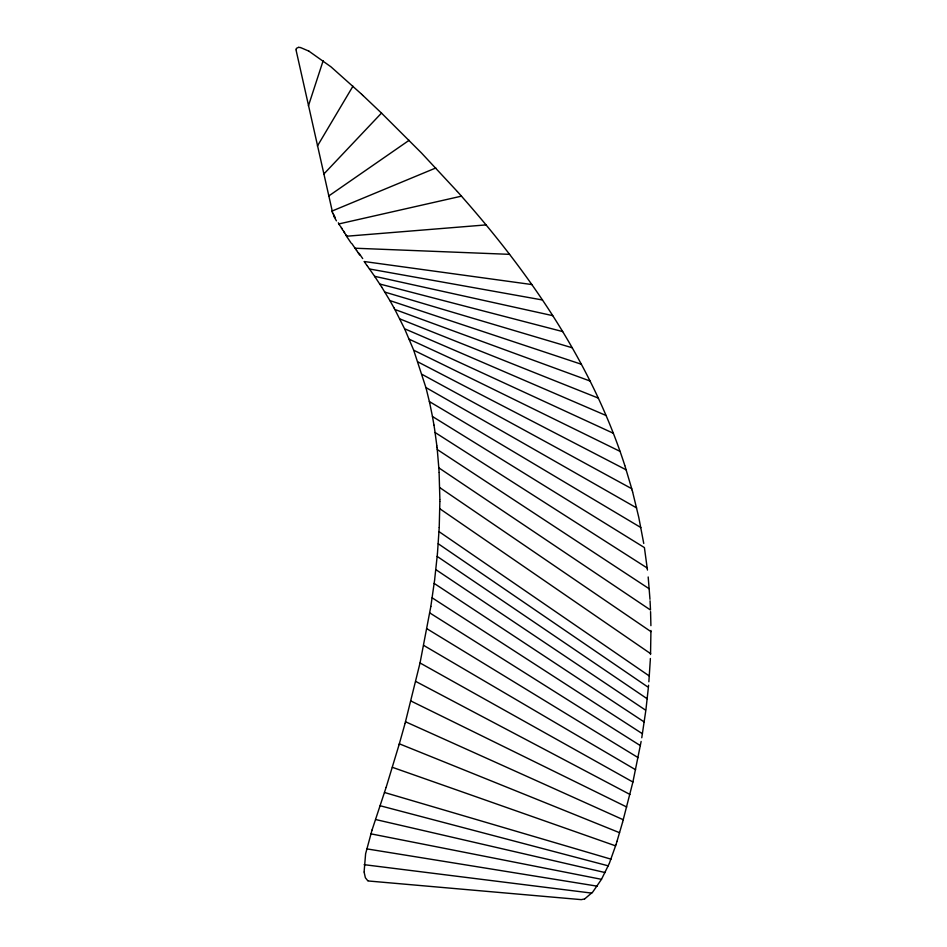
<?xml version="1.0" encoding="UTF-8"?>
<svg xmlns="http://www.w3.org/2000/svg" width="947" height="947" viewBox="0 0 947 947"><rect width="100%" height="100%" fill="white"/><g stroke="black" fill="none" stroke-linecap="round" stroke-linejoin="round"><path stroke-width="1.42" d="M439.87 501.212L439.87 499.673M439.87 501.531L439.219 527.443M296.056 50.061L332.504 212.246M650.553 653.714L650.944 630.477M650.542 653.821L650.518 654.519M650.352 658.496L650.293 659.799M439.207 527.633L437.443 553.604M650.258 660.675L648.861 681.781M372.041 830.034L365.613 853.732L364.11 871.867M437.419 553.877L434.626 579.848M648.565 685.214L648.375 687.368L438.236 543.756M648.293 688.232L645.949 709.492M296.08 49.575L296.34 48.605M434.59 580.18L430.849 606.376M430.838 606.459L420.042 662.947L405.079 723.342M641.77 737.76L645.842 710.333L435.845 569.62M641.131 741.442L632.904 782.021L622.581 822.245M405.032 723.532L399.101 744.626M622.546 822.351L617.065 841.09M399.042 744.827L386.151 787.3M616.994 841.338L616.604 842.617M616.497 842.96L616.024 844.499M615.964 844.712L609.406 863.167M386.092 787.466L372.076 829.939M308.414 105.886L323.152 60.703M609.193 863.676L601.558 879.195M317.411 146.027L352.947 86.201M584.737 898.869L592.704 892.086L601.487 879.325L370.786 833.822M296.494 48.333L298.459 47.362M323.72 174.165L381.487 113.084L363.175 95.694M328.633 196.053L409.104 140.322M584.512 898.975L581.28 899.638L368.217 880.97M331.995 211.074L435.786 167.986M338.328 222.805L339.014 223.906L461.449 196.159C531.291 275.115 592.277 364.477 624.831 465.545M346.945 236.205L486.071 224.901M298.66 47.35L300.27 47.504M355.018 248.221L509.557 254.341M364.133 864.67L591.792 893.116M364.157 261.514L531.823 284.55M366.631 848.855L597.202 886.167M367.767 266.604L369.484 268.984L542.465 299.986M300.53 47.551L308.84 51.114M374.61 276.311L552.752 315.659M375.604 819.522L605.109 872.554M379.747 284.017L562.684 331.58M380.185 805.755L608.258 865.842M384.494 792.485L611.028 859.178M384.849 292.102L572.225 347.774M381.807 287.225L389.904 300.59L581.351 364.252M392.366 767.319L615.609 845.86M393.988 307.87L394.875 309.48L590.052 381.014M399.776 318.89L598.303 398.095M399.338 743.809L619.575 832.709M394.875 309.48L404.558 328.751L606.068 415.508M405.517 721.768L623.28 819.759M409.234 339.239L613.336 433.264M404.89 329.473L413.697 350.212L620.048 451.376M410.974 701.029L626.725 807.01M418.029 361.979L626.192 469.854M415.804 681.461L629.933 794.438M422.102 374.396L631.732 488.699L624.961 465.96M420.042 662.971L632.904 782.021M308.864 51.126L330.965 66.823L360.606 93.303M413.697 350.212L425.89 387.536L636.644 507.935M367.779 880.746L365.376 877.739L364.145 872.234M423.759 645.44L635.626 769.757M426.517 389.892L429.358 401.54L640.882 527.562M426.99 628.784L638.124 757.636M429.82 403.564L432.459 416.502L644.41 547.591L647.452 570.047M429.784 612.934L640.385 745.632M435.123 432.519L647.215 568.011M432.163 597.829L642.433 733.747M437.076 447.848L437.265 449.529L649.251 588.821M434.176 583.411L644.244 721.993M437.265 449.565L438.816 467.842L650.506 610.022L650.056 600.812M437.183 556.41L647.215 698.791M439.704 487.563L650.944 631.625M439.81 508.74L650.553 653.619M439.006 531.622L649.322 676.004M360.866 93.552L361.79 94.404M361.943 94.558L362.997 95.54M381.487 113.084L421.474 152.964L457.294 191.483M457.437 191.625L461.497 196.195M367.578 266.356L367.057 265.622M369.484 268.984L375.071 276.974M366.88 265.373L364.441 261.917M359.623 254.98L358.096 252.742M375.166 277.128L381.677 287.036M356.569 250.505L355.409 248.801M351.941 243.675L353.48 245.948A47.859 1.349 55.9 0 0 355.042 248.197M347.277 236.703L346.01 234.797M344.601 232.654L343.24 230.571M341.926 228.535L340.671 226.558M339.417 224.569L339.014 223.906M389.904 300.59L393.964 307.822M335.333 217.739L334.504 216.236M333.746 214.815L333.119 213.572M631.779 488.853L632.146 490.203M632.229 490.51L632.62 491.967M632.679 492.168L638.787 517.417L643.747 543.448M425.89 387.536L426.434 389.56M429.358 401.54L429.725 403.15M432.459 416.502L433.939 424.919M433.975 425.108L434.389 427.677M434.448 428.08L436.851 445.753M436.875 446.001L437.064 447.718M648.186 576.983L649.973 599.285M438.816 467.842L439.077 472.115M439.1 472.553L439.87 499.223M650.565 611.644L650.909 625.671M332.799 213.182A47.09 6.227 51.6 0 1 332.243 211.962M334.137 215.833A47.22 5.871 52.3 0 1 333.391 214.424M336.445 220.852A47.243 5.41 53 0 1 333.569 215.75M340.08 225.919A47.764 4.19 54.4 0 1 338.86 223.989M342.696 229.979A47.457 3.409 55 0 1 341.346 227.884M345.442 234.181A47.125 2.699 55.4 0 1 343.974 231.956M351.1 243.024A48.226 2.001 55.7 0 1 345.797 235.081M358.002 252.494A47.847 1.492 55.9 0 1 356.546 250.339M362.701 258.578A47.8 1.87 55.9 0 1 359.043 253.263"/></g></svg>
